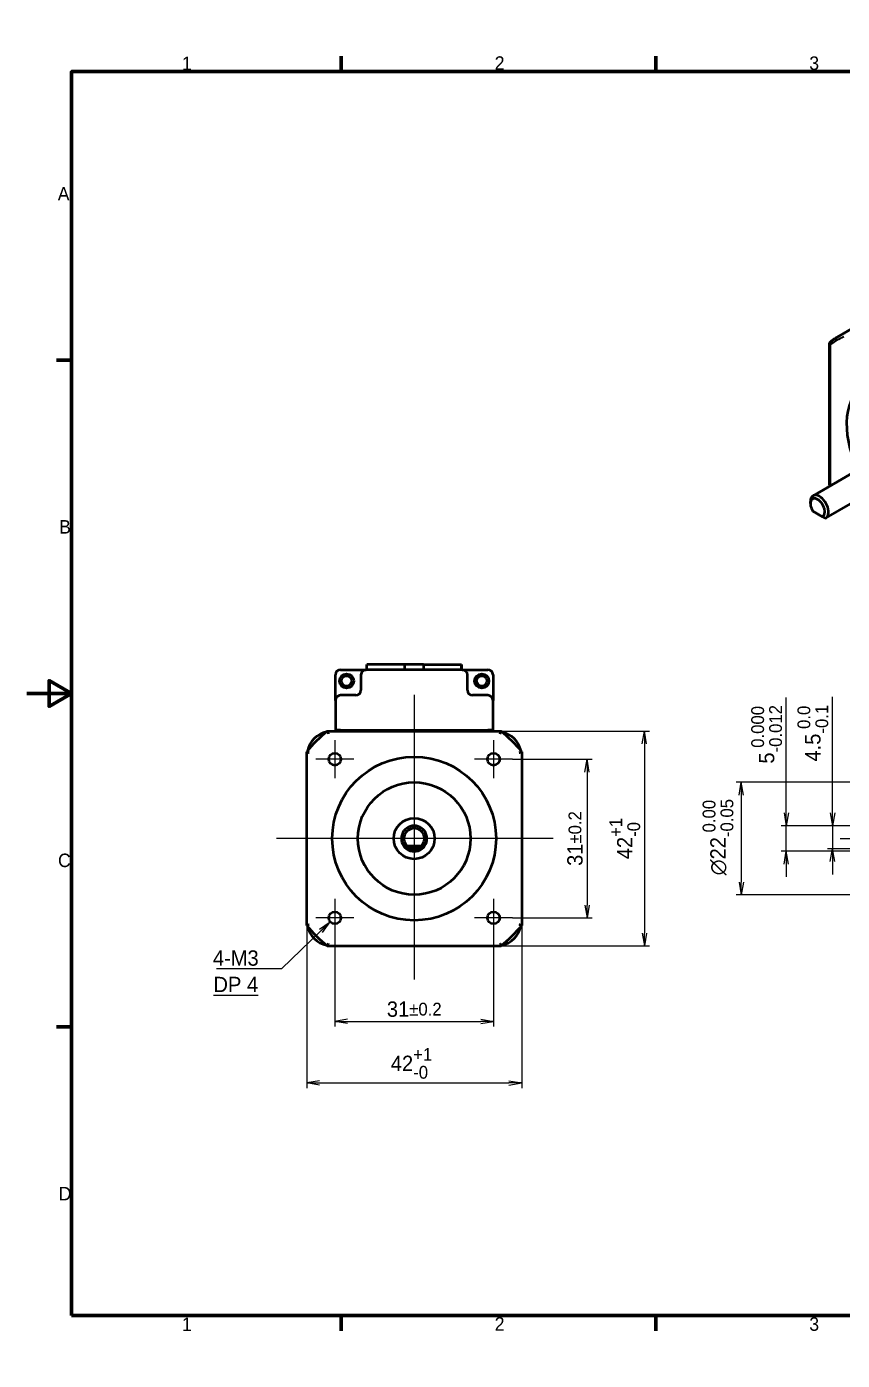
# Model space of a CAD drawing. Header units: millimetres. Extents: x -463 to 492, y -65 to 271.
# Drawn here: x -462.7 to -303.4, y 10.2 to 270.9 of the extents above; entities that cross this region are included whole.
import ezdxf

# ---------------------------------------------------------------- set-up
doc = ezdxf.new("R2010")
doc.units = ezdxf.units.MM
for name, color, linetype, lineweight in [('경계(ISO)', 7, 'Continuous', 70), ('기호(ISO)', 7, 'Continuous', 25), ('외형선(ISO)', 7, 'Continuous', 50), ('좁은 외형선(ISO)', 7, 'Continuous', 35), ('중심 표식(ISO)', 7, 'Continuous', 25), ('중심선(ISO)', 7, 'Continuous', 25)]:
    doc.layers.add(name, color=color, linetype=linetype, lineweight=lineweight)
doc.layers.add('치수(ISO)', color=1, linetype='Continuous', lineweight=25, true_color=0xff0000)
doc.styles.add('레이블 문자 (JIS)', font='')
doc.styles.get('레이블 문자 (JIS)').set_extended_font_data('Gulim')
doc.dimstyles.new('복사 대상기본값 (JIS)', dxfattribs={"dimtxt": 3, "dimasz": 2.5, "dimexe": 1, "dimexo": 0, "dimgap": 0.8, "dimtad": 1, "dimdsep": 46, "dimtxsty": '레이블 문자 (JIS)', "dimblk": 'OPEN', "dimcen": 0.09, "dimdle": 10, "dimclrd": 256, "dimclre": 256, "dimclrt": 256, "dimadec": 0, "dimazin": 2, "dimtfac": 0.833333, "dimtmove": 0, "dimatfit": 3, "dimldrblk": 'OPEN', "dimfxl": 1, "dimtolj": 1, "dimtzin": 0, "dimlwd": -1, "dimlwe": -1, "dimarcsym": 0})
doc.dimstyles.new('복사 대상기본값 (JIS)$7', dxfattribs={"dimtxt": 3, "dimasz": 2.5, "dimexe": 1, "dimexo": 0, "dimgap": 0.8, "dimtad": 1, "dimdsep": 46, "dimtxsty": '레이블 문자 (JIS)', "dimblk": 'OPEN', "dimcen": 0.09, "dimdle": 10, "dimclrd": 256, "dimclre": 256, "dimclrt": 256, "dimadec": 0, "dimazin": 2, "dimtfac": 0.833333, "dimtmove": 0, "dimatfit": 3, "dimldrblk": 'OPEN', "dimfxl": 1, "dimtolj": 1, "dimtzin": 0, "dimlwd": -1, "dimlwe": -1, "dimarcsym": 0})

# ---------------------------------------------------------------- blocks, each defined once
blk = doc.blocks.new('_Open')
at = {"color": 0, "linetype": 'ByBlock', "lineweight": -2}
for p, q in [((-1, 0.17), (0, 0)), ((-1, -0.17), (0, 0)), ((0, 0), (-1, 0))]:
    blk.add_line(p, q, dxfattribs=at)
blk = doc.blocks.new('*D11')
at = {"layer": 'Defpoints', "color": 0}
for p in [(-402.51, 93.01), (-371.51, 93.01), (-371.51, 76.47)]:
    blk.add_point(p, dxfattribs=at)
at = {"layer": '치수(ISO)', "color": 0}
for p, q in [((-402.51, 93.01), (-402.51, 75.47)), ((-371.51, 93.01), (-371.51, 75.47)), ((-400.01, 76.47), (-374.01, 76.47))]:
    blk.add_line(p, q, dxfattribs=at)
at = {"layer": '치수(ISO)', "color": 0, "linetype": 'ByBlock', "xscale": 2.5, "yscale": 2.5, "zscale": 2.5, "rotation": 180}
blk.add_blockref('_Open', (-402.51, 76.47), dxfattribs=at)
at = {"layer": '치수(ISO)', "color": 0, "linetype": 'ByBlock', "xscale": 2.5, "yscale": 2.5, "zscale": 2.5}
blk.add_blockref('_Open', (-371.51, 76.47), dxfattribs=at)
at = {"layer": '치수(ISO)', "color": 0, "insert": (-387, 80.36), "char_height": 3, "attachment_point": 2, "style": '레이블 문자 (JIS)'}
blk.add_mtext('\\A1;31{\\H2.500000;%%p0.2}', dxfattribs=at)
blk = doc.blocks.new('*D12')
at = {"layer": 'Defpoints', "color": 0}
for p in [(-408.01, 95.24), (-366.01, 95.24), (-366.01, 64.42)]:
    blk.add_point(p, dxfattribs=at)
at = {"layer": '치수(ISO)', "color": 0}
for p, q in [((-408.01, 95.24), (-408.01, 63.42)), ((-366.01, 95.24), (-366.01, 63.42)), ((-405.51, 64.42), (-368.51, 64.42))]:
    blk.add_line(p, q, dxfattribs=at)
at = {"layer": '치수(ISO)', "color": 0, "linetype": 'ByBlock', "xscale": 2.5, "yscale": 2.5, "zscale": 2.5, "rotation": 180}
blk.add_blockref('_Open', (-408.01, 64.42), dxfattribs=at)
at = {"layer": '치수(ISO)', "color": 0, "linetype": 'ByBlock', "xscale": 2.5, "yscale": 2.5, "zscale": 2.5}
blk.add_blockref('_Open', (-366.01, 64.42), dxfattribs=at)
at = {"layer": '치수(ISO)', "color": 0, "insert": (-387.53, 71.26), "char_height": 3, "attachment_point": 2, "style": '레이블 문자 (JIS)'}
blk.add_mtext('\\A1;42{\\H2.500000;\\S+1^ -0;}', dxfattribs=at)
blk = doc.blocks.new('*D13')
at = {"layer": 'Defpoints', "color": 0}
for p in [(-367.81, 127.71), (-367.81, 96.71), (-353.23, 96.71)]:
    blk.add_point(p, dxfattribs=at)
at = {"layer": '치수(ISO)', "color": 0}
for p, q in [((-367.81, 127.71), (-352.23, 127.71)), ((-353.23, 125.21), (-353.23, 99.21)), ((-367.81, 96.71), (-352.23, 96.71))]:
    blk.add_line(p, q, dxfattribs=at)
at = {"layer": '치수(ISO)', "color": 0, "linetype": 'ByBlock', "xscale": 2.5, "yscale": 2.5, "zscale": 2.5}
for p, rotation in [((-353.23, 127.71), 90), ((-353.23, 96.71), 270)]:
    blk.add_blockref('_Open', p, dxfattribs=dict(at, rotation=rotation))
at = {"layer": '치수(ISO)', "color": 0, "insert": (-357.11, 112.21), "char_height": 3, "attachment_point": 2, "rotation": 90, "style": '레이블 문자 (JIS)'}
blk.add_mtext('\\A1;31{\\H2.500000;%%p0.2}', dxfattribs=at)
blk = doc.blocks.new('*D14')
at = {"layer": 'Defpoints', "color": 0}
for p in [(-370.04, 133.21), (-370.04, 91.21), (-342.04, 91.21)]:
    blk.add_point(p, dxfattribs=at)
at = {"layer": '치수(ISO)', "color": 0}
for p, q in [((-370.04, 133.21), (-341.04, 133.21)), ((-342.04, 130.71), (-342.04, 93.71)), ((-370.04, 91.21), (-341.04, 91.21))]:
    blk.add_line(p, q, dxfattribs=at)
at = {"layer": '치수(ISO)', "color": 0, "linetype": 'ByBlock', "xscale": 2.5, "yscale": 2.5, "zscale": 2.5}
for p, rotation in [((-342.04, 133.21), 90), ((-342.04, 91.21), 270)]:
    blk.add_blockref('_Open', p, dxfattribs=dict(at, rotation=rotation))
at = {"layer": '치수(ISO)', "color": 0, "insert": (-348.88, 112.21), "char_height": 3, "attachment_point": 2, "rotation": 90, "style": '레이블 문자 (JIS)'}
blk.add_mtext('\\A1;42{\\H2.500000;\\S+1^ -0;}', dxfattribs=at)
blk = doc.blocks.new('*D15')
at = {"layer": 'Defpoints', "color": 0}
for p in [(-299.15, 114.71), (-305.3, 110.21), (-299.15, 110.21)]:
    blk.add_point(p, dxfattribs=at)
at = {"layer": '치수(ISO)', "color": 0}
for p, q in [((-305.3, 117.21), (-305.3, 139.92)), ((-299.15, 114.71), (-306.3, 114.71)), ((-305.3, 114.71), (-305.3, 110.21)), ((-299.15, 110.21), (-306.3, 110.21)), ((-305.3, 107.71), (-305.3, 105.21))]:
    blk.add_line(p, q, dxfattribs=at)
at = {"layer": '치수(ISO)', "color": 0, "linetype": 'ByBlock', "xscale": 2.5, "yscale": 2.5, "zscale": 2.5}
for p, rotation in [((-305.3, 114.71), 270), ((-305.3, 110.21), 90)]:
    blk.add_blockref('_Open', p, dxfattribs=dict(at, rotation=rotation))
at = {"layer": '치수(ISO)', "color": 0, "insert": (-312.14, 132.81), "char_height": 3, "attachment_point": 2, "rotation": 90, "style": '레이블 문자 (JIS)'}
blk.add_mtext('\\A1;4.5{\\H2.500000;\\S 0.0^ -0.1;}', dxfattribs=at)
blk = doc.blocks.new('*D16')
at = {"layer": 'Defpoints', "color": 0}
for p in [(-314.33, 114.71), (-299.15, 114.71), (-279.65, 109.71)]:
    blk.add_point(p, dxfattribs=at)
at = {"layer": '치수(ISO)', "color": 0}
for p, q in [((-314.33, 117.21), (-314.33, 139.76)), ((-299.15, 114.71), (-315.33, 114.71)), ((-314.33, 109.71), (-314.33, 114.71)), ((-279.65, 109.71), (-315.33, 109.71)), ((-314.33, 107.21), (-314.33, 104.71))]:
    blk.add_line(p, q, dxfattribs=at)
at = {"layer": '치수(ISO)', "color": 0, "linetype": 'ByBlock', "xscale": 2.5, "yscale": 2.5, "zscale": 2.5}
for p, rotation in [((-314.33, 114.71), 270), ((-314.33, 109.71), 90)]:
    blk.add_blockref('_Open', p, dxfattribs=dict(at, rotation=rotation))
at = {"layer": '치수(ISO)', "color": 0, "insert": (-321.17, 132.58), "char_height": 3, "attachment_point": 2, "rotation": 90, "style": '레이블 문자 (JIS)'}
blk.add_mtext('\\A1;5{\\H2.500000;\\S 0.000^ -0.012;}', dxfattribs=at)
blk = doc.blocks.new('*D17')
at = {"layer": 'Defpoints', "color": 0}
for p in [(-277.45, 123.21), (-323.13, 101.21), (-277.45, 101.21)]:
    blk.add_point(p, dxfattribs=at)
at = {"layer": '치수(ISO)', "color": 0}
for p, q in [((-277.45, 123.21), (-324.13, 123.21)), ((-323.13, 120.71), (-323.13, 103.71)), ((-277.45, 101.21), (-324.13, 101.21))]:
    blk.add_line(p, q, dxfattribs=at)
at = {"layer": '치수(ISO)', "color": 0, "linetype": 'ByBlock', "xscale": 2.5, "yscale": 2.5, "zscale": 2.5}
for p, rotation in [((-323.13, 123.21), 90), ((-323.13, 101.21), 270)]:
    blk.add_blockref('_Open', p, dxfattribs=dict(at, rotation=rotation))
at = {"layer": '치수(ISO)', "color": 0, "insert": (-330.67, 112.48), "char_height": 3, "attachment_point": 2, "rotation": 90, "style": '레이블 문자 (JIS)'}
blk.add_mtext('\\A1;{\\fAIGDT|b0|i0;\\ln}\\fGulim|b0|i0;22{\\H2.500000;\\S 0.00^ -0.05;}', dxfattribs=at)
blk = doc.blocks.new('경계 Default Border')
at = {"layer": '경계(ISO)'}
for p, q in [((70, 287), (70, 290.4)), ((140, 287), (140, 290.4)), ((280, 287), (280, 290.4)), ((350, 287), (350, 290.4)), ((10, 222.75), (6.6, 222.75)), ((410, 222.75), (413.4, 222.75)), ((10, 74.25), (6.6, 74.25)), ((410, 74.25), (413.4, 74.25)), ((70, 10), (70, 6.6)), ((140, 10), (140, 6.6)), ((280, 10), (280, 6.6)), ((350, 10), (350, 6.6))]:
    blk.add_line(p, q, dxfattribs=at)
at = {"layer": '경계(ISO)', "flags": 128}
for points in [[(210, 297), (210, 287), (207.11, 292), (212.89, 292), (210, 287)], [(10, 10), (10, 287), (410, 287), (410, 10), (10, 10)], [(0, 148.5), (10, 148.5), (5, 151.39), (5, 145.61), (10, 148.5)], [(420, 148.5), (410, 148.5), (415, 151.39), (415, 145.61), (410, 148.5)], [(210, 0), (210, 10), (207.11, 5), (212.89, 5), (210, 10)]]:
    blk.add_lwpolyline(points, dxfattribs=at)
at = {"layer": '경계(ISO)', "char_height": 3, "attachment_point": 7, "style": '레이블 문자 (JIS)'}
for s, insert in [('1', (34.54, 287.33)), ('2', (104.15, 287.4)), ('3', (174.15, 287.33)), ('4', (244.04, 287.33)), ('5', (314.13, 287.33)), ('6', (384.15, 287.33)), ('A', (6.91, 258.29)), ('A', (410.71, 258.29)), ('B', (7.21, 184.12)), ('B', (411.01, 184.12)), ('C', (6.97, 109.8)), ('C', (410.77, 109.8)), ('D', (7.12, 35.62)), ('D', (410.92, 35.62)), ('1', (34.54, 6.53)), ('2', (104.15, 6.6)), ('3', (174.15, 6.53)), ('4', (244.04, 6.53)), ('5', (314.13, 6.53)), ('6', (384.15, 6.53))]:
    blk.add_mtext(s, dxfattribs=dict(at, insert=insert))

msp = doc.modelspace()

# ---------------------------------------------------------------- linework, layer by layer
at = {"layer": '외형선(ISO)', "color": 0}
for p, q in [((-268.47216, 230.97801), (-304.37739, 210.24811)), ((-305.87308, 181.42045), (-305.87308, 209.04859)), ((-292.48094, 188.82637), (-309.09795, 179.23253)), ((-289.98094, 184.49624), (-306.59795, 174.90241)), ((-309.61572, 177.67984), (-309.61572, 178.08809)), ((-307.26609, 175.09854), (-309.13692, 176.17866)), ((-307.26609, 175.09854), (-306.78729, 174.8221)), ((-396.26481, 145.20768), (-396.26481, 146.20768)), ((-396.26481, 145.20768), (-396.26481, 146.20768)), ((-388.81755, 146.20768), (-396.26481, 146.20768)), ((-385.21208, 146.20768), (-388.81755, 146.20768)), ((-388.81755, 145.20768), (-388.81755, 146.20768)), ((-385.21208, 146.20768), (-385.21208, 145.20768)), ((-385.21208, 146.20768), (-377.76481, 146.20768)), ((-377.76481, 146.20768), (-377.76481, 145.20768)), ((-377.76481, 145.20768), (-377.76481, 146.20768)), ((-402.41481, 139.20768), (-402.41481, 144.20768)), ((-401.41481, 145.20768), (-396.41481, 145.20768)), ((-397.41481, 144.20768), (-397.41481, 141.20768)), ((-377.61481, 145.20768), (-396.41481, 145.20768)), ((-377.61481, 145.20768), (-372.61481, 145.20768)), ((-376.61481, 141.20768), (-376.61481, 144.20768)), ((-371.61481, 144.20768), (-371.61481, 139.20768)), ((-402.41481, 139.20768), (-402.41481, 133.40768)), ((-398.41481, 140.20768), (-401.41481, 140.20768)), ((-372.61481, 140.20768), (-375.61481, 140.20768)), ((-371.61481, 133.40768), (-371.61481, 139.20768)), ((-403.98537, 133.20768), (-370.04425, 133.20768)), ((-402.41481, 133.40768), (-402.41481, 133.30768)), ((-401.41481, 133.40768), (-402.41481, 133.40768)), ((-402.41481, 133.20768), (-402.41481, 133.30768)), ((-402.41481, 133.30768), (-400.91481, 133.30768)), ((-401.41481, 133.40768), (-372.61481, 133.40768)), ((-400.91481, 133.30768), (-400.91481, 133.40768)), ((-400.91481, 133.30768), (-400.91481, 133.20768)), ((-391.51481, 133.40768), (-391.51481, 133.20768)), ((-382.51481, 133.40768), (-382.51481, 133.20768)), ((-373.11481, 133.30768), (-373.11481, 133.40768)), ((-373.11481, 133.30768), (-371.61481, 133.30768)), ((-373.11481, 133.30768), (-373.11481, 133.20768)), ((-371.61481, 133.40768), (-372.61481, 133.40768)), ((-371.61481, 133.40768), (-371.61481, 133.30768)), ((-371.61481, 133.30768), (-371.61481, 133.20768)), ((-408.01481, 95.23711), (-408.01481, 129.17824)), ((-366.01481, 129.17824), (-366.01481, 95.23711)), ((-385.51481, 110.20768), (-388.51481, 110.20768)), ((-385.69194, 110.70768), (-388.33769, 110.70768)), ((-403.98537, 91.20768), (-370.04425, 91.20768))]:
    msp.add_line(p, q, dxfattribs=at)
for centre, radius in [((-400.21481, 143.00768), 1.4), ((-400.21481, 143.00768), 1), ((-373.81481, 143.00768), 1.4), ((-373.81481, 143.00768), 1), ((-402.51481, 127.70768), 1.2), ((-387.01481, 112.20768), 16), ((-371.51481, 127.70768), 1.2), ((-387.01481, 112.20768), 11), ((-387.01481, 112.20768), 4), ((-402.51481, 96.70768), 1.2), ((-371.51481, 96.70768), 1.2)]:
    msp.add_circle(centre, radius, dxfattribs=at)
for centre, radius, start, end in [((-401.41481, 144.20768), 1, 90, 180), ((-396.41481, 144.20768), 1, 90, 180), ((-377.61481, 144.20768), 1, 0, 90), ((-372.61481, 144.20768), 1, 0, 90), ((-398.41481, 141.20768), 1, 270, 0), ((-375.61481, 141.20768), 1, 180, 270), ((-401.41481, 139.20768), 1, 90, 180), ((-372.61481, 139.20768), 1, 0, 90), ((-387.01481, 112.20768), 27, 128.9424413, 141.0575587), ((-403.01481, 128.20768), 5, 103.0519406, 166.9480594), ((-387.01481, 112.20768), 27, 38.9424413, 51.0575587), ((-371.01481, 128.20768), 5, 13.0519406, 76.9480594), ((-387.01481, 112.20768), 2.5, 306.8698976, 233.1301024), ((-387.01481, 112.20768), 2, 311.4096221, 228.5903779), ((-387.01481, 112.20768), 2.5, 233.1301024, 306.8698976), ((-387.01481, 112.20768), 27, 218.9424413, 231.0575587), ((-403.01481, 96.20768), 5, 193.0519406, 256.9480594), ((-387.01481, 112.20768), 27, 308.9424413, 321.0575587), ((-371.01481, 96.20768), 5, 283.0519406, 346.9480594)]:
    msp.add_arc(centre, radius, start, end, dxfattribs=at)
for centre, major_axis, start_param, end_param in [((-291.23094, 186.6613), (-8, 13.85641), 1.727689198, 7.697088763), ((-308.20151, 176.86335), (-1, 1.73205), 3.078928738, 7.91664555), ((-307.84795, 177.06747), (-1.25, 2.16506), 2.999695599, 7.068583471)]:
    msp.add_ellipse(centre, major_axis=major_axis, ratio=0.577350269, start_param=start_param, end_param=end_param, dxfattribs=at)
for points, knots in [([(-305.77492, 209.26113), (-305.79667, 209.24261), (-305.81514, 209.22162), (-305.85554, 209.15882), (-305.86977, 209.11385), (-305.87553, 209.0156), (-305.86559, 208.96296), (-305.83174, 208.88174), (-305.81578, 208.85275), (-305.77709, 208.79655), (-305.75441, 208.76946), (-305.72812, 208.74318), (-305.72738, 208.74244), (-305.72663, 208.7417)], [0.08836542667, 0.08836542667, 0.08836542667, 0.08836542667, 0.09943605096, 0.09943605096, 0.11850459851, 0.11850459851, 0.13873426512, 0.13873426512, 0.15025346442, 0.15025346442, 0.16183485542, 0.16183485542, 0.16217074203, 0.16217074203, 0.16217074203, 0.16217074203]), ([(-305.77492, 209.26113), (-305.68741, 209.33562), (-305.59873, 209.40842), (-305.41906, 209.55055), (-305.32808, 209.61989), (-305.14387, 209.75508), (-305.05064, 209.82093), (-304.86199, 209.94909), (-304.76656, 210.0114), (-304.57357, 210.13245), (-304.476, 210.19118), (-304.37739, 210.24811)], [0.6797454502, 0.6797454502, 0.6797454502, 0.6797454502, 0.7008759929, 0.7008759929, 0.7220065355, 0.7220065355, 0.7431370781, 0.7431370781, 0.7642676208, 0.7642676208, 0.7853981634, 0.7853981634, 0.7853981634, 0.7853981634]), ([(-305.87308, 181.42045), (-305.87308, 181.39895), (-305.8631, 181.37985), (-305.83174, 181.35359), (-305.81578, 181.34466), (-305.77709, 181.32974), (-305.75441, 181.32379), (-305.72812, 181.31933), (-305.72738, 181.31921), (-305.72663, 181.31909)], [-0.04099556622, -0.04099556622, -0.04099556622, -0.04099556622, -0.02310058788, -0.02310058788, -0.01158138953, -0.01158138953, 0, 0, 0.00033588658, 0.00033588658, 0.00033588658, 0.00033588658]), ([(-403.98537, 133.20768), (-403.98537, 133.20768), (-403.98135, 133.1963), (-403.96559, 133.15176), (-403.95383, 133.11851), (-403.9234, 133.03268), (-403.90467, 132.97991), (-403.87229, 132.88889), (-403.86, 132.85438), (-403.83473, 132.78347), (-403.82178, 132.74719), (-403.80842, 132.70979), (-403.80804, 132.70873), (-403.80767, 132.70768)], [-0.08091738506, -0.08091738506, -0.08091738506, -0.08091738506, -0.06239877137, -0.06239877137, -0.043330234, -0.043330234, -0.02310057818, -0.02310057818, -0.01158138504, -0.01158138504, 0, 0, 0.00033588642, 0.00033588642, 0.00033588642, 0.00033588642]), ([(-370.22196, 132.70768), (-370.22158, 132.70873), (-370.2212, 132.70979), (-370.20784, 132.74719), (-370.19489, 132.78347), (-370.16962, 132.85438), (-370.15733, 132.88889), (-370.12495, 132.97991), (-370.10622, 133.03268), (-370.07579, 133.11851), (-370.06403, 133.15176), (-370.04827, 133.1963), (-370.04425, 133.20768), (-370.04425, 133.20768)], [-0.16217074056, -0.16217074056, -0.16217074056, -0.16217074056, -0.16183485396, -0.16183485396, -0.15025346289, -0.15025346289, -0.13873426371, -0.13873426371, -0.1185045973, -0.1185045973, -0.09943604995, -0.09943604995, -0.08091742656, -0.08091742656, -0.08091742656, -0.08091742656]), ([(-408.01481, 129.17824), (-408.01481, 129.17824), (-408.00343, 129.17422), (-407.95889, 129.15846), (-407.92565, 129.14669), (-407.83982, 129.11626), (-407.78705, 129.09753), (-407.69602, 129.06516), (-407.66151, 129.05287), (-407.5906, 129.0276), (-407.55433, 129.01465), (-407.51692, 129.00129), (-407.51586, 129.00091), (-407.51481, 129.00053)], [0.08091742738, 0.08091742738, 0.08091742738, 0.08091742738, 0.09943605096, 0.09943605096, 0.11850459851, 0.11850459851, 0.13873426512, 0.13873426512, 0.15025346442, 0.15025346442, 0.16183485542, 0.16183485542, 0.16217074203, 0.16217074203, 0.16217074203, 0.16217074203]), ([(-366.51481, 129.00053), (-366.51376, 129.00091), (-366.5127, 129.00129), (-366.47529, 129.01465), (-366.43902, 129.0276), (-366.36811, 129.05287), (-366.3336, 129.06516), (-366.24258, 129.09753), (-366.18981, 129.11626), (-366.10397, 129.14669), (-366.07073, 129.15846), (-366.02619, 129.17422), (-366.01481, 129.17824), (-366.01481, 129.17824)], [-0.0003358865, -0.0003358865, -0.0003358865, -0.0003358865, 0, 0, 0.0115813872, 0.0115813872, 0.02310058287, 0.02310058287, 0.0433302431, 0.0433302431, 0.06239878463, 0.06239878463, 0.08091740237, 0.08091740237, 0.08091740237, 0.08091740237]), ([(-408.01481, 95.23711), (-408.01481, 95.23711), (-408.00343, 95.24114), (-407.95889, 95.25689), (-407.92565, 95.26866), (-407.83982, 95.29909), (-407.78705, 95.31782), (-407.69602, 95.3502), (-407.66151, 95.36248), (-407.5906, 95.38776), (-407.55433, 95.4007), (-407.51692, 95.41407), (-407.51586, 95.41444), (-407.51481, 95.41482)], [-0.08091742087, -0.08091742087, -0.08091742087, -0.08091742087, -0.06239879881, -0.06239879881, -0.04333025283, -0.04333025283, -0.02310058788, -0.02310058788, -0.01158138953, -0.01158138953, 0, 0, 0.00033588658, 0.00033588658, 0.00033588658, 0.00033588658]), ([(-366.51481, 95.41482), (-366.51376, 95.41444), (-366.5127, 95.41407), (-366.47529, 95.4007), (-366.43902, 95.38776), (-366.36811, 95.36248), (-366.3336, 95.3502), (-366.24258, 95.31782), (-366.18981, 95.29909), (-366.10397, 95.26866), (-366.07073, 95.25689), (-366.02619, 95.24114), (-366.01481, 95.23711), (-366.01481, 95.23711)], [-0.16217010771, -0.16217010771, -0.16217010771, -0.16217010771, -0.1618342225, -0.1618342225, -0.15025287559, -0.15025287559, -0.13873372196, -0.13873372196, -0.11850413553, -0.11850413553, -0.09943566357, -0.09943566357, -0.0809171134, -0.0809171134, -0.0809171134, -0.0809171134]), ([(-403.80767, 91.70768), (-403.80804, 91.70662), (-403.80842, 91.70557), (-403.82178, 91.66816), (-403.83473, 91.63189), (-403.86, 91.56098), (-403.87229, 91.52647), (-403.90467, 91.43544), (-403.9234, 91.38267), (-403.95383, 91.29684), (-403.96559, 91.26359), (-403.98135, 91.21906), (-403.98537, 91.20768), (-403.98537, 91.20768)], [-0.16217083523, -0.16217083523, -0.16217083523, -0.16217083523, -0.16183494845, -0.16183494845, -0.150253552, -0.150253552, -0.13873434591, -0.13873434591, -0.11850466738, -0.11850466738, -0.09943610861, -0.09943610861, -0.08091747412, -0.08091747412, -0.08091747412, -0.08091747412]), ([(-370.22196, 91.70768), (-370.22158, 91.70662), (-370.2212, 91.70557), (-370.20784, 91.66816), (-370.19489, 91.63189), (-370.16962, 91.56098), (-370.15733, 91.52647), (-370.12495, 91.43544), (-370.10622, 91.38267), (-370.07579, 91.29684), (-370.06403, 91.26359), (-370.04827, 91.21906), (-370.04425, 91.20768), (-370.04425, 91.20768)], [-0.00033588614, -0.00033588614, -0.00033588614, -0.00033588614, 0, 0, 0.011581378, 0.011581378, 0.02310056297, 0.02310056297, 0.04333020441, 0.04333020441, 0.06239872824, 0.06239872824, 0.08091732878, 0.08091732878, 0.08091732878, 0.08091732878])]:
    msp.add_open_spline(points, degree=3, knots=knots, dxfattribs=at)
for points, degree in [([(-305.75195, 181.16435), (-305.79022, 181.23977), (-305.82826, 181.31527), (-305.86609, 181.39085)], 3), ([(-388.51481, 110.20768), (-388.42625, 110.47336), (-388.33769, 110.70768)], 2), ([(-385.69194, 110.70768), (-385.60337, 110.47336), (-385.51481, 110.20768)], 2)]:
    msp.add_open_spline(points, degree=degree, dxfattribs=at)
at = {"layer": '좁은 외형선(ISO)', "color": 0}
msp.add_line((-305.72663, 208.7417), (-305.72663, 181.31909), dxfattribs=at)
for centre, major_axis, start_param, end_param in [((-291.23094, 186.6613), (-13.25, 22.94967), 6.184104522, 6.382266092), ((-290.87739, 186.86543), (-13.5, 23.38269), 6.177460963, 6.283185307), ((-291.23094, 186.6613), (13.25, -22.94967), 4.613308195, 4.617908858)]:
    msp.add_ellipse(centre, major_axis=major_axis, ratio=0.577350269, start_param=start_param, end_param=end_param, dxfattribs=at)
at = {"layer": '중심 표식(ISO)', "color": 0, "linetype": 'Continuous'}
for p, q in [((-387.01481, 140.28954), (-387.01481, 84.66399)), ((-402.51481, 131.40768), (-402.51481, 124.00768)), ((-371.51481, 131.40768), (-371.51481, 124.00768)), ((-398.81481, 127.70768), (-406.21481, 127.70768)), ((-367.81481, 127.70768), (-375.21481, 127.70768)), ((-359.84969, 112.20768), (-413.90833, 112.20768)), ((-402.51481, 100.40768), (-402.51481, 93.00768)), ((-371.51481, 100.40768), (-371.51481, 93.00768)), ((-398.81481, 96.70768), (-406.21481, 96.70768)), ((-367.81481, 96.70768), (-375.21481, 96.70768))]:
    msp.add_line(p, q, dxfattribs=at)
at = {"layer": '중심선(ISO)', "color": 0, "linetype": 'Continuous'}
msp.add_line((-303.77233, 112.20768), (-189.99112, 112.20768), dxfattribs=at)

# ---------------------------------------------------------------- block references
at = {"color": 0, "xscale": 0.8778375, "yscale": 0.8778375, "zscale": 0.8778375}
msp.add_blockref('경계 Default Border', (-462.70924, 10.20309), dxfattribs=at)

# ---------------------------------------------------------------- texts
at = {"layer": '기호(ISO)', "color": 0, "insert": (-421.86235, 90.34515), "char_height": 3.0000001, "width": 12.8793791, "attachment_point": 2, "line_spacing_factor": 1.033161, "style": '레이블 문자 (JIS)'}
msp.add_mtext('\\fGulim|b0|i0;4-M3\\P\\L\\fGulim|b0|i0;DP 4', dxfattribs=at)

# ---------------------------------------------------------------- dimensions: what is measured, and where the dimension line sits
at = {"layer": '치수(ISO)', "color": 0}
for base, p1, p2, angle, override, picture, middle in [((-314.32837, 114.70768), (-279.65407, 109.70768), (-299.15407, 114.70768), 90, {"dimgap": 0.8, "dimdec": 2, "dimclrd": 0, "dimclre": 0, "dimclrt": 0, "dimtol": 1, "dimlim": 0, "dimtp": 0, "dimtm": 0.012, "dimtdec": 3, "dimtofl": 1, "dimatfit": 1}, '*D16', (-314.32837, 132.58325)), ((-305.30405, 110.20768), (-299.15407, 114.70768), (-299.15407, 110.20768), 90, {"dimgap": 0.8, "dimdec": 1, "dimclrd": 0, "dimclre": 0, "dimclrt": 0, "dimtol": 1, "dimlim": 0, "dimtp": 0, "dimtm": 0.1, "dimtdec": 1, "dimtofl": 1, "dimatfit": 1}, '*D15', (-305.30405, 132.80636)), ((-342.04425, 91.20768), (-370.04425, 133.20768), (-370.04425, 91.20768), 90, {"dimgap": 0.8, "dimdec": 1, "dimclrd": 0, "dimclre": 0, "dimclrt": 0, "dimtol": 1, "dimlim": 0, "dimtp": 1, "dimtm": 1e-09, "dimtdec": 0, "dimtofl": 0, "dimatfit": 1}, '*D14', (-342.04425, 112.20768)), ((-353.22561, 96.70768), (-367.81481, 127.70768), (-367.81481, 96.70768), 90, {"dimgap": 0.8, "dimdec": 2, "dimclrd": 0, "dimclre": 0, "dimclrt": 0, "dimtol": 1, "dimlim": 0, "dimtp": 0.2, "dimtm": 0.2, "dimtdec": 1, "dimtofl": 0, "dimatfit": 1}, '*D13', (-353.22561, 112.20768)), ((-366.01481, 64.4212), (-408.01481, 95.23711), (-366.01481, 95.23711), 180, {"dimgap": 0.8, "dimdec": 1, "dimclrd": 0, "dimclre": 0, "dimclrt": 0, "dimtol": 1, "dimlim": 0, "dimtp": 1, "dimtm": 1e-09, "dimtdec": 0, "dimtofl": 0, "dimatfit": 1}, '*D12', (-387.53044, 64.4212)), ((-371.51481, 76.47296), (-402.51481, 93.00768), (-371.51481, 93.00768), 180, {"dimgap": 0.8, "dimdec": 2, "dimclrd": 0, "dimclre": 0, "dimclrt": 0, "dimtol": 1, "dimlim": 0, "dimtp": 0.2, "dimtm": 0.2, "dimtdec": 1, "dimtofl": 0, "dimatfit": 1}, '*D11', (-387.00481, 76.47296))]:
    dim = msp.add_linear_dim(base=base, p1=p1, p2=p2, angle=angle, dimstyle='복사 대상기본값 (JIS)', override=override, dxfattribs=at)
    dim.commit()
    dim.dimension.update_dxf_attribs({"geometry": picture, "text_midpoint": middle, "dimtype": 160})
dim = msp.add_linear_dim(base=(-323.13259, 101.20768), p1=(-277.45407, 123.20768), p2=(-277.45407, 101.20768), angle=90, text='{\\fAIGDT|b0|i0;\\ln}\\fGulim|b0|i0;<>', dimstyle='복사 대상기본값 (JIS)', override={"dimgap": 0.8, "dimdec": 2, "dimclrd": 0, "dimclre": 0, "dimclrt": 0, "dimtol": 1, "dimlim": 0, "dimtp": 0, "dimtm": 0.05, "dimtdec": 2, "dimtofl": 0, "dimatfit": 1}, dxfattribs=at)
dim.commit()
dim.dimension.update_dxf_attribs({"geometry": '*D17', "text_midpoint": (-323.13259, 112.4836), "dimtype": 160})

# ---------------------------------------------------------------- leaders
at = {"layer": '기호(ISO)', "color": 0, "annotation_type": 0, "has_hookline": 1, "hookline_direction": 1, "text_width": 10.17843}
msp.add_leader([(-403.39516, 95.89222), (-412.92266, 86.74967), (-415.42266, 86.74967)], dimstyle='복사 대상기본값 (JIS)$7', override={"dimgap": 0, "dimtad": 1}, dxfattribs=at)

doc.saveas('drawing.dxf')
